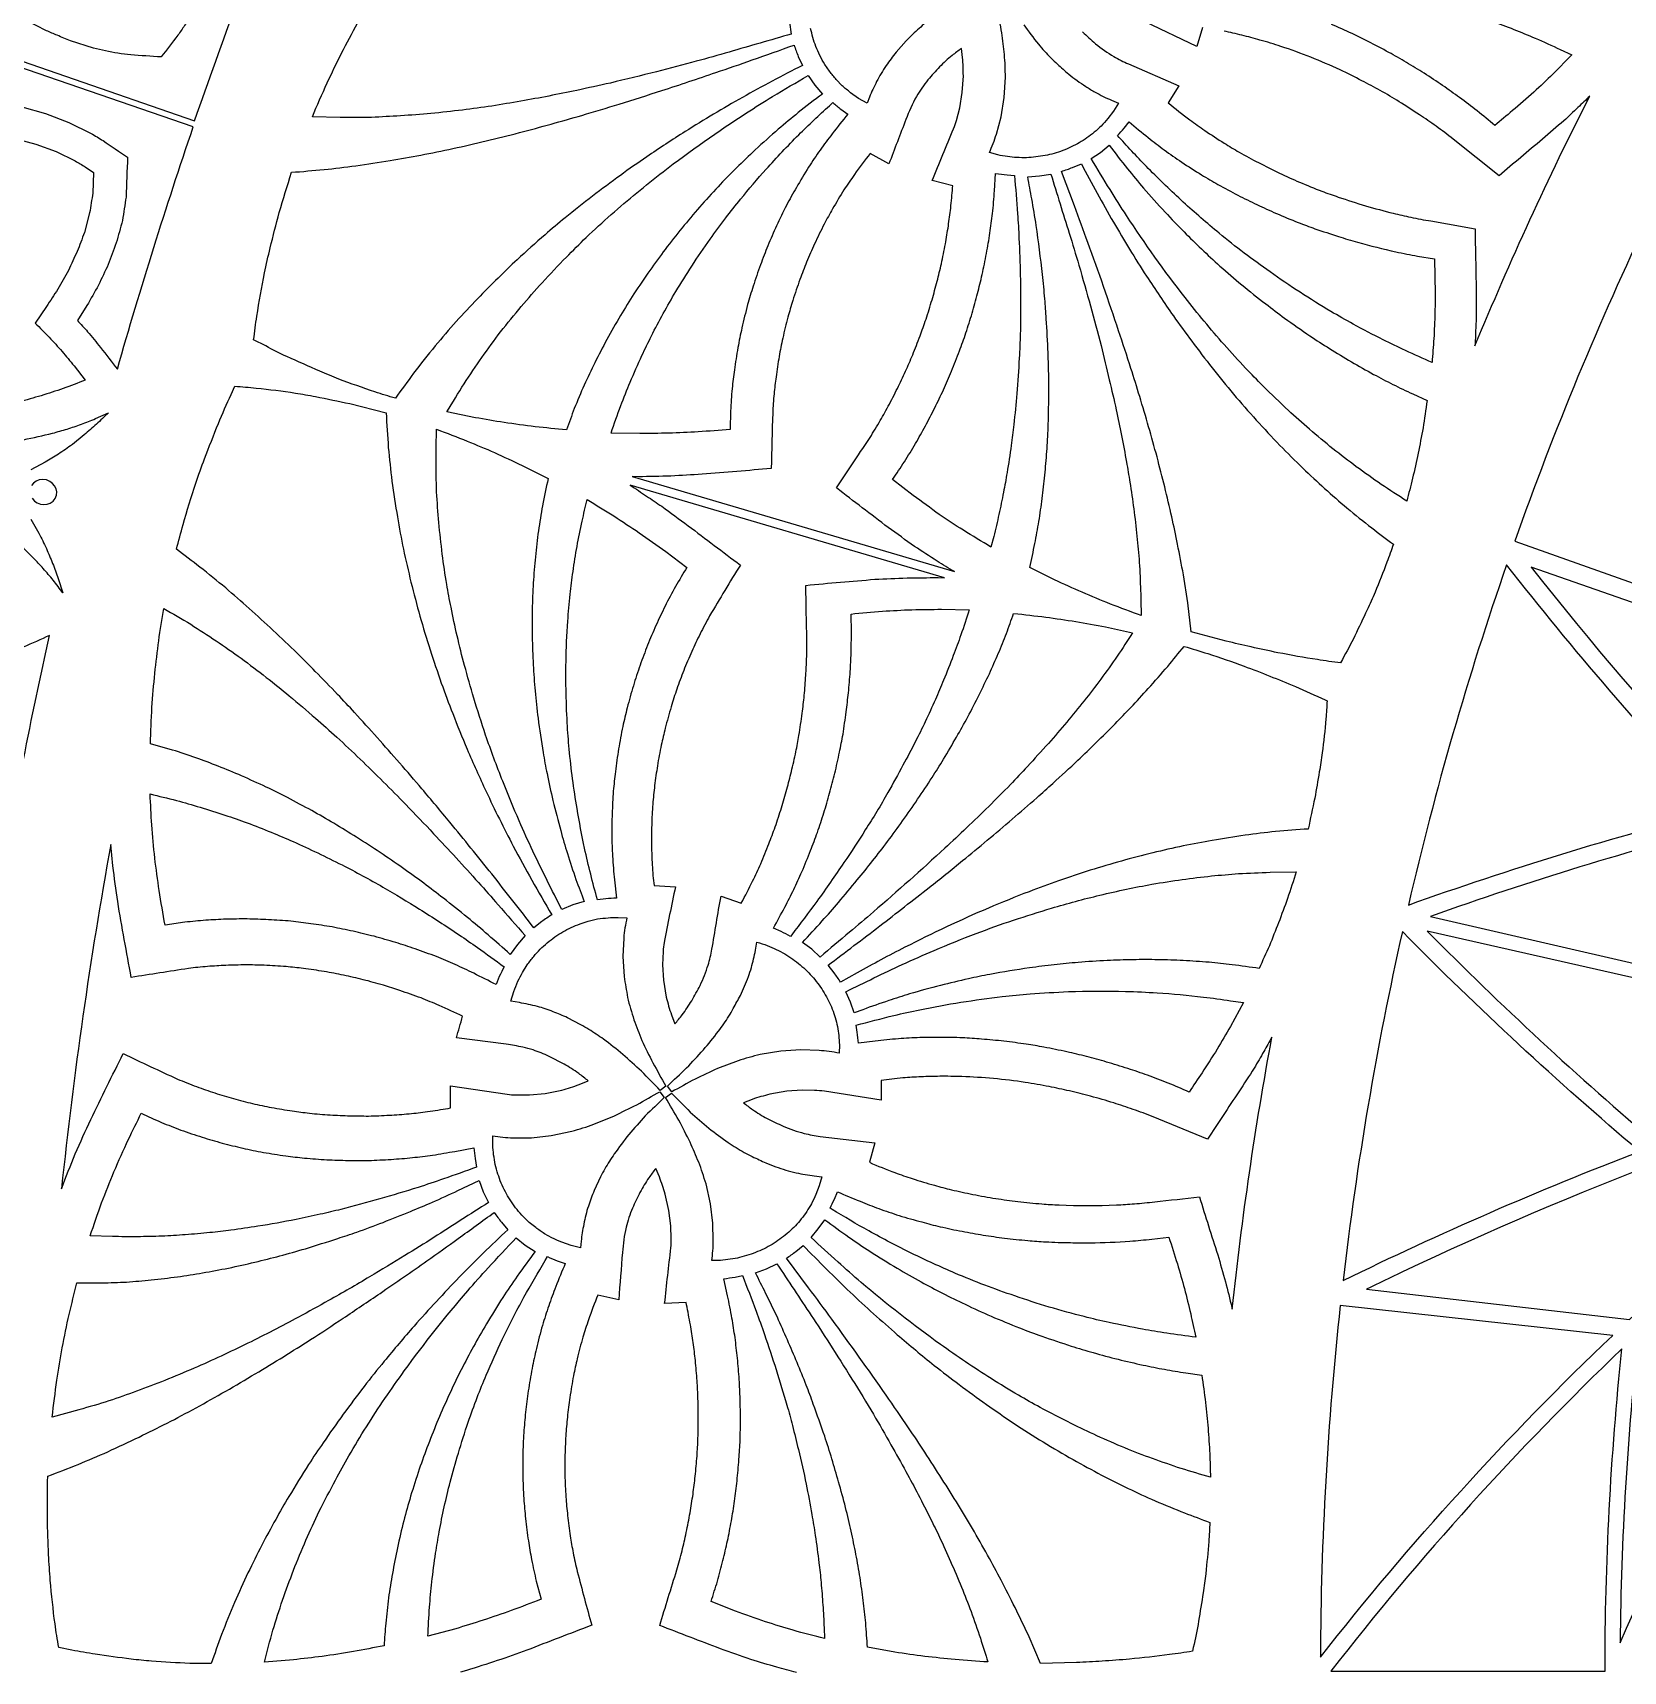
# Model space of a CAD drawing. Extents: x 10 to 990, y 10 to 990.
# Drawn here: x 104.6 to 239.3, y 500.1 to 638.8 of the extents above; entities that cross this region are included whole.
import ezdxf

# ---------------------------------------------------------------- set-up
doc = ezdxf.new("R2010")
doc.units = 0

msp = doc.modelspace()

# ---------------------------------------------------------------- linework, layer by layer
for points in [[(96.43, 638.86), (118.31, 631.3, -0.013282), (125.85, 651.39, -0.001905), (123.48, 650.77, -0.003677), (121.72, 650.41), (120.68, 650.23, -0.003745), (120.52, 648.59, 0.001114), (120.24, 646.76, 0.001349), (119.82, 644.88, -0.004855), (119.24, 643.01, 0.001333), (118.49, 641.23, -0.007078), (118, 640.26, -0.007069), (117.46, 639.37, -0.006348), (116.89, 638.54, 0.001644), (115.48, 636.71, -0.002175), (112.9, 636.88, -0.007314), (111.82, 637.02, -0.005317), (110.76, 637.21), (109.75, 637.45), (107.8, 638.08, -0.006968), (106.67, 638.54, -0.006765), (105.78, 638.93), (104.03, 639.83, -0.004349)], [(188.51, 639.43, 0.006778), (189.75, 637.79, 0.015564), (190.81, 636.62, 0.022764), (191.37, 636.1, 0.009602), (192.32, 635.25, 0.025025), (193.76, 634.21, 0.021214), (194.56, 633.73, 0.021886), (195.95, 633.04), (196.53, 632.8), (196.12, 632.12), (195.64, 631.49, -0.012983), (195.06, 630.86, -0.016563), (194.49, 630.33, -0.012436), (193.86, 629.86, -0.016938), (193.22, 629.44, -0.014496), (192.54, 629.09, -0.014488), (191.81, 628.78, -0.014986), (191.08, 628.54, -0.014973), (190.32, 628.36, -0.012659), (189.54, 628.24, -0.015178), (188.74, 628.18, -0.014557), (187.94, 628.19, -0.013279), (187.14, 628.27, -0.014329), (186.32, 628.42), (185.6, 628.61, 0.029241), (186.2, 630.18), (186.59, 631.63), (186.85, 633.26), (186.96, 634.99, 0.019633), (186.88, 636.91, -0.001355), (186.66, 638.74, -0.001608), (186.28, 640.78, -0.001705)], [(168.67, 639.65), (168.83, 638.64, 0.001608), (163.57, 637.12, -0.003988), (160.79, 636.34, -0.003954), (157.41, 635.46, -0.006998), (153.52, 634.5, -0.003845), (150.67, 633.88, -0.004721), (148.31, 633.4, -0.003852), (145.94, 632.96, -0.002457), (143.47, 632.55, -0.001429), (140.99, 632.21, -0.002872), (138.32, 631.92, -0.003184), (135.75, 631.72, -0.002728), (133.28, 631.59, -0.003427), (130.63, 631.58), (128.28, 631.64, -0.005532), (129.53, 634.51, -0.00429), (130.75, 637.03, -0.004533), (132.1, 639.57, -0.001896)], [(180.21, 639.6, 0.016133), (179.1, 638.61, 0.028005), (178.57, 638.06), (177.71, 637.11, 0.01668), (176.87, 635.97, 0.03597), (176.06, 634.62, 0.026215), (175.45, 633.29), (175.25, 632.79), (174.52, 633.2), (173.84, 633.68, -0.013576), (173.15, 634.27), (172.64, 634.79, -0.01292), (172.08, 635.49), (171.68, 636.06, -0.014506), (171.25, 636.84, -0.01563), (170.91, 637.59, -0.016312), (170.66, 638.35, -0.016234), (170.47, 639.12, -0.013517)], [(203.65, 639.21), (203.17, 637.59), (198.79, 639.68, 0.024354)], [(228.16, 639.73, -0.015872), (231.82, 638.29, -0.009918), (233.94, 637.34), (234.93, 636.88), (233.32, 635.25, -0.00131), (231.71, 633.73, -0.002936), (229.9, 632.16, 0.001879), (228.4, 630.91, 0.005505), (226.9, 632.14, 0.006907), (225.42, 633.26, 0.007093), (223.98, 634.29, 0.007707), (222.41, 635.32, 0.00891), (220.91, 636.25, 0.007868), (219.43, 637.09, 0.008076), (217.67, 638.02, 0.007483), (216.31, 638.69, 0.007023), (214.57, 639.46, 0.008211)], [(193.49, 638.83, 0.008476), (194.59, 637.83, 0.038392), (196.14, 636.74, 0.023625), (197.38, 636.11), (201.65, 634.27), (200.75, 632.83, 0.014788), (202.58, 631.38, 0.008323), (203.84, 630.48, 0.009127), (205.49, 629.41, 0.010631), (206.75, 628.65, 0.009551), (208.39, 627.76, 0.011364), (210.16, 626.88, 0.012589), (211.86, 626.11, 0.009536), (213.76, 625.34, 0.01029), (215.14, 624.85, 0.023463), (219.8, 623.48, 0.01293), (221.28, 623.14, 0.01144), (222.99, 622.82, -0.001444), (226.73, 622.15, 0.003056), (226.83, 617.01, -0.002954), (226.82, 614.64, -0.002964), (226.73, 612.39), (226.72, 612.25), (226.72, 612.25, -0.019669), (236.44, 633.4, -0.013584), (235.43, 632.43, -0.006137), (234.25, 631.31, -0.002967), (232.44, 629.75, 0.004415), (228.76, 626.64), (224.88, 629.76, 0.006959), (223.43, 630.84, 0.008511), (222.01, 631.82, 0.010188), (220.29, 632.92, 0.01204), (218.7, 633.86, 0.012009), (217.15, 634.69, 0.008927), (215.31, 635.61, 0.027621), (210.29, 637.6, 0.008774), (208.51, 638.14, 0.009702), (206.99, 638.54, 0.008285), (205.47, 638.89, 0.008728)], [(103.1, 629.81), (104.86, 629.33), (106.58, 628.7), (108.21, 627.9, -0.006589), (109.05, 627.4), (109.75, 626.92), (109.75, 626.92), (109.69, 625.19, 0.001121), (109.42, 623.5), (108.98, 621.84, 0.00111), (108.37, 620.23, 0.001086), (107.62, 618.64, -0.003263), (106.72, 617.05, -0.00206), (105.77, 615.57), (104.81, 614.18, -0.002396), (106, 612.98, -0.00332), (107.09, 611.78, -0.00246), (108.11, 610.56), (109.05, 609.35, -0.002996), (107.18, 608.63, -0.002436), (105.32, 608.03, -0.003213), (103.43, 607.5, -0.002916)], [(103.81, 604.3, 0.001768), (106.29, 604.86, 0.005025), (107.52, 605.21, 0.004159), (108.72, 605.61, 0.004907), (109.92, 606.09), (111.02, 606.59, -0.002751), (109.99, 605.61, -0.003329), (108.97, 604.71), (107.96, 603.9, -0.004722), (106.78, 603.09), (105.66, 602.4), (104.43, 601.76)], [(104.44, 597.59), (105.13, 596.39, -0.003807), (105.76, 595.1, -0.003811), (106.29, 593.84, -0.003587), (106.76, 592.56), (107.15, 591.34, 0.005106), (106.34, 592.42, 0.003181), (105.5, 593.4, 0.00532), (104.65, 594.32, 0.004415), (103.72, 595.21, -0.001308)], [(101.9, 566.68, -0.013282), (106.03, 587.74, -0.001905), (103.8, 586.74, -0.003677)], [(169.27, 499.96, -0.012311), (167.6, 500.41, -0.006417), (165.42, 501.06, -0.005765), (162.83, 501.97, -0.002683), (157.69, 503.94, -0.00163), (159.14, 508.64, 0.005786), (159.58, 510.25, 0.005803), (159.94, 511.81, 0.007084), (160.26, 513.48, 0.008271), (160.51, 515.06, 0.006576), (160.7, 516.57, 0.006365), (160.85, 518.28, 0.007496), (160.93, 519.79, 0.007155), (160.96, 521.5, 0.007189), (160.93, 523.13, 0.007472), (160.86, 524.65, 0.006956), (160.71, 526.36, 0.00669), (160.53, 527.88, 0.003965), (160.29, 529.39, 0.004459), (159.96, 531.08), (159.92, 531.27), (158.11, 531.19, -0.003391), (158.64, 535.91, 0.022335), (158.66, 536.66), (158.64, 537.76), (158.47, 539.06), (158.15, 540.45, 0.020945), (157.66, 541.9), (157.35, 542.62, 0.010231), (156.77, 541.83, 0.025551), (156.02, 540.6, 0.009265), (155.38, 539.26, 0.033955), (154.84, 537.64, 0.039862), (154.54, 535.52, 0.002897), (154.22, 531.51), (152.45, 531.91, 0.014724), (151.66, 529.81, 0.006253), (151.18, 528.33, 0.008427), (150.71, 526.52, 0.006312), (150.39, 525.08, 0.008789), (150.08, 523.24, 0.009532), (149.87, 521.57, 0.00836), (149.74, 520, 0.009867), (149.66, 518.13, 0.010027), (149.66, 516.66, 0.009631), (149.75, 514.81, 0.010572), (149.89, 513.25, 0.010202), (150.12, 511.52, 0.009592), (150.36, 510.09, 0.008567), (150.71, 508.51, 0.003535), (151.93, 503.95, 0.001576), (146.43, 501.84, -0.001485), (143.94, 500.96, -0.003421), (141.34, 500.13), (140.82, 499.98)]]:
    msp.add_lwpolyline(points, format="xyb")
for points in [[(111.77, 610.28, -0.013094), (118.2, 630.78), (96.27, 638.33, -0.000937), (97.13, 635.99, -0.002796), (97.66, 634.34), (97.97, 633.22, -0.004801), (99.7, 633.11), (101.65, 632.87), (103.69, 632.47), (105.69, 631.92), (107.67, 631.17), (109.55, 630.24, -0.005631), (110.56, 629.62, 0.000825), (112.63, 628.22, 0.002062), (112.51, 624.85, 0.001351), (112.2, 622.87, 0.001077), (111.68, 620.96, 0.001279), (111, 619.14, 0.001112), (110.17, 617.39, -0.002624), (109.19, 615.66), (108.38, 614.4, -0.004239), (109.25, 613.45, -0.002406), (110.34, 612.12, 0.00144), (111.77, 610.28)], [(169.07, 637.71, 0.012913), (169.42, 636.75), (169.77, 635.99, 0.010894), (164.69, 633.28, 0.010947), (159.85, 630.39, 0.008711), (156.59, 628.25, 0.009795), (154.36, 626.68, 0.014543), (149.69, 623.09, 0.01213), (147.98, 621.65, 0.009439), (145.62, 619.54, 0.011203), (144, 617.99, 0.007523), (142.26, 616.24, 0.005406), (140.47, 614.31, 0.004566), (138.67, 612.24, 0.005879), (136.85, 609.93, 0.001977), (135.31, 607.82, -0.00597), (133.58, 608.35, -0.008679), (130.52, 609.44, -0.008318), (128.92, 610.1, -0.002868), (126.13, 611.34, -0.008584), (124.33, 612.24), (123.31, 612.77, -0.006664), (123.58, 614.77, -0.010791), (124.23, 618.42, -0.009835), (124.71, 620.54, -0.004728), (125.47, 623.54, -0.002396), (126.51, 626.94, 0.001779), (129.27, 627.17, 0.001617), (131.96, 627.49, 0.00286), (134.86, 627.94, 0.00287), (137.46, 628.4, 0.002054), (140.18, 628.95, 0.002594), (142.99, 629.6, 0.002981), (145.81, 630.3, 0.002812), (148.51, 631.03, 0.002342), (151.11, 631.76, 0.002962), (154.26, 632.72, 0.00334), (157.86, 633.86, 0.004419), (162.45, 635.39, 0.004514), (165.53, 636.45, 0.000982), (169.07, 637.71)], [(155.37, 601.18), (182.66, 593.14, -0.012311), (181.18, 594.04, -0.006417), (179.27, 595.28, -0.005765), (177.04, 596.88, -0.002683), (172.66, 600.22, -0.00163), (175.39, 604.32, 0.005786), (176.26, 605.75, 0.005803), (177.04, 607.14, 0.007084), (177.82, 608.65, 0.008271), (178.51, 610.1, 0.006576), (179.11, 611.49, 0.006365), (179.73, 613.09, 0.007496), (180.24, 614.51, 0.007155), (180.75, 616.15, 0.007189), (181.18, 617.72, 0.007472), (181.54, 619.2, 0.006956), (181.88, 620.88, 0.00669), (182.13, 622.4, 0.003965), (182.33, 623.91, 0.004459), (182.49, 625.63), (182.5, 625.81), (180.75, 626.24, -0.003391), (182.58, 630.63, 0.022335), (182.82, 631.34), (183.11, 632.41), (183.31, 633.69), (183.4, 635.12, 0.020945), (183.33, 636.65), (183.24, 637.43, 0.010231), (182.45, 636.83, 0.025551), (181.39, 635.87, 0.009265), (180.4, 634.76, 0.033955), (179.43, 633.36, 0.039862), (178.54, 631.41, 0.002897), (177.1, 627.65), (175.52, 628.54, 0.014724), (174.17, 626.75, 0.006253), (173.29, 625.45, 0.008427), (172.33, 623.85, 0.006312), (171.62, 622.56, 0.008789), (170.8, 620.88, 0.009532), (170.13, 619.34, 0.00836), (169.56, 617.87, 0.009867), (168.96, 616.09, 0.010027), (168.55, 614.69, 0.009631), (168.11, 612.89, 0.010572), (167.8, 611.35, 0.010202), (167.54, 609.62, 0.009592), (167.37, 608.19, 0.008567), (167.26, 606.57, 0.003535), (167.14, 601.86, 0.001576), (161.28, 601.38, -0.001485), (158.64, 601.23, -0.003421), (155.9, 601.17), (155.37, 601.18)], [(170.25, 635.14), (170.82, 634.33), (171.47, 633.57, 0.006887), (169.42, 631.99, 0.00639), (167.73, 630.59, 0.007628), (165.78, 628.84, 0.008197), (164.19, 627.31, 0.008055), (162.63, 625.72, 0.007534), (161.07, 624, 0.006855), (159.58, 622.23, 0.006797), (158.16, 620.42, 0.006392), (156.85, 618.64, 0.006441), (155.51, 616.65, 0.006989), (154.37, 614.82, 0.007297), (153.21, 612.78, 0.007473), (152.19, 610.82, 0.007664), (151.29, 608.93, 0.007518), (150.46, 606.94, 0.001404), (149.79, 605.14, -0.002097), (147.15, 605.4, -0.004133), (144.51, 605.76, -0.002636), (142.08, 606.17), (139.68, 606.67, -0.004947), (141.13, 609.05, -0.004391), (142.63, 611.27, -0.004623), (144.22, 613.44, -0.006018), (145.97, 615.59, -0.006414), (147.73, 617.6, -0.00698), (149.79, 619.76, -0.006397), (151.46, 621.42, -0.007053), (153.58, 623.36, -0.007778), (155.76, 625.21, -0.008689), (157.98, 626.99, -0.02126), (165.05, 631.97, -0.010207), (167.25, 633.35, -0.002678), (170.25, 635.14)], [(172.35, 632.85, 0.013378), (173.04, 632.28), (173.62, 631.86, 0.007728), (172.3, 630.21, 0.008648), (171.27, 628.82, 0.005743), (170.3, 627.39, 0.008218), (169.26, 625.65, 0.008697), (168.42, 624.14, 0.008592), (167.58, 622.41, 0.009228), (166.85, 620.73, 0.007899), (166.22, 619.11, 0.008272), (165.6, 617.29, 0.00597), (165.13, 615.74, 0.007743), (164.65, 613.77, 0.008209), (164.31, 612.1, 0.008734), (164.01, 610.21, 0.006068), (163.82, 608.63, 0.008019), (163.69, 606.75), (163.65, 605.17, -0.002926), (160.96, 604.97, -0.003688), (158.45, 604.86, -0.002009), (156.02, 604.82), (153.57, 604.87, -0.007247), (154.39, 607.19, -0.007978), (155.19, 609.18, -0.008741), (156.19, 611.43, -0.00889), (156.99, 613.09, -0.007244), (157.99, 614.99, -0.007934), (159.06, 616.85, -0.009134), (160.41, 619.01, -0.010346), (161.96, 621.29, -0.010812), (163.28, 623.09, -0.011888), (164.54, 624.67, -0.0125), (166.7, 627.2, -0.011727), (169.46, 630.12, -0.008979), (172.06, 632.58), (172.35, 632.85)], [(196.46, 630.05, 0.012397), (197.02, 630.67), (197.44, 631.21, 0.006674), (199.05, 629.88, 0.007487), (200.41, 628.84, 0.007545), (201.89, 627.8, 0.007942), (203.57, 626.73, 0.00767), (204.96, 625.91, 0.006978), (206.64, 625.01, 0.007301), (208.26, 624.21, 0.00783), (209.91, 623.46, 0.008185), (211.75, 622.7, 0.007629), (213.17, 622.17, 0.00747), (215.16, 621.51, 0.009213), (216.78, 621.03, 0.013693), (220.03, 620.21, 0.007131), (221.85, 619.85), (223.29, 619.61, -0.002462), (223.34, 617.25, -0.003421), (223.33, 615.05, -0.004), (223.24, 612.86, 0.00149), (223.09, 610.84, -0.005849), (220.83, 611.86, -0.007119), (218.95, 612.76, -0.008052), (216.41, 614.1, -0.010726), (214.52, 615.17, -0.022211), (209.37, 618.51, -0.019739), (205.05, 621.79, -0.010891), (202.02, 624.42, -0.011413), (199.06, 627.27, -0.00806), (196.59, 629.9), (196.46, 630.05)], [(194.22, 628.11), (195.01, 628.63), (195.75, 629.23, 0.006487), (197.3, 627.24, 0.006033), (198.66, 625.6, 0.007926), (200.48, 623.57, 0.009944), (202.1, 621.89, 0.01011), (203.56, 620.46, 0.008723), (205.13, 619.01, 0.008714), (206.97, 617.43, 0.009651), (209, 615.81, 0.011811), (210.6, 614.6, 0.00961), (212.75, 613.1, 0.01243), (214.4, 612.03, 0.017012), (218.14, 609.84, 0.012575), (219.77, 608.99, 0.011773), (221.45, 608.18), (222.67, 607.62, -0.003069), (222.32, 605.3, -0.003162), (221.91, 603.16, -0.003684), (221.44, 601.04, 0.001912), (220.95, 599.11, -0.003751), (218.78, 600.52, -0.005156), (216.67, 602.02, -0.005656), (214.69, 603.54, -0.006355), (212.71, 605.19, -0.005556), (210.92, 606.79, -0.007159), (208.77, 608.86, -0.007503), (207.3, 610.37, -0.007235), (205.48, 612.36, -0.014763), (202.17, 616.35, -0.02071), (197.21, 623.29, -0.009163), (195.82, 625.48, -0.002264), (194.22, 628.11)], [(191.71, 627.02, 0.01132), (192.65, 627.35), (193.39, 627.67, 0.011081), (196.1, 622.73, 0.010933), (198.9, 618.16, 0.008787), (201.18, 614.79, 0.008188), (202.74, 612.64, 0.013135), (206.27, 608.17, 0.01632), (210.2, 603.83, 0.006818), (212.15, 601.9, 0.006322), (213.99, 600.18, 0.006093), (215.88, 598.53, 0.006314), (217.98, 596.84, 0.001173), (219.81, 595.46, -0.006954), (219.27, 593.94, -0.00787), (218.26, 591.39, -0.01056), (217.59, 589.9, -0.002567), (216.55, 587.71, -0.00922), (215.49, 585.7), (215.34, 585.41, -0.006797), (213.38, 585.69, -0.0092), (210.03, 586.28, -0.009245), (207.76, 586.77, -0.005319), (205.65, 587.26), (202.7, 588.04), (202.4, 590.49), (202.03, 592.88, 0.002069), (201.54, 595.46, 0.002167), (201.05, 597.78, 0.002526), (200.45, 600.31, 0.00297), (199.8, 602.85, 0.003298), (199.09, 605.4, 0.003607), (198.33, 607.96, 0.003765), (197.59, 610.34, 0.003417), (196.55, 613.52, 0.006671), (193.95, 620.99, 0.004045), (192.81, 624.09), (191.71, 627.02)], [(186.13, 626.85, 0.014748), (187.11, 626.72), (187.73, 626.67, -0.004333), (187.99, 623.44, -0.007985), (188.11, 621.35, -0.012709), (188.25, 615.09, -0.007178), (188.22, 613.29, -0.007046), (188.13, 611.21, -0.010368), (187.93, 608.21, -0.006735), (187.67, 605.59, -0.010462), (187.45, 603.82, -0.007798), (187.1, 601.52, -0.010404), (186.8, 599.86, -0.009466), (186.41, 597.99, -0.010764), (185.97, 596.12), (185.74, 595.22, -0.005448), (183.4, 596.64, -0.003996), (181.36, 597.99, -0.005754), (179.16, 599.59), (177.41, 600.94, 0.002948), (178.41, 602.44, 0.005403), (179.35, 603.98, 0.005343), (180.19, 605.47, 0.005072), (180.98, 607, 0.005705), (181.71, 608.53, 0.00541), (182.4, 610.12, 0.006033), (183.07, 611.82, 0.006774), (183.62, 613.35, 0.004867), (184.14, 615.01, 0.004865), (184.6, 616.69, 0.003307), (184.99, 618.28, 0.004458), (185.36, 620.08, 0.005738), (185.65, 621.8, 0.003298), (185.87, 623.45, 0.005696), (186.04, 625.38), (186.13, 626.85)], [(188.85, 626.56), (189.84, 626.63), (190.81, 626.79, 0.002063), (192.37, 621.78, -0.003999), (193.18, 619.08, -0.003468), (194.16, 615.63, -0.006448), (195.06, 612.28, -0.004057), (195.76, 609.37, -0.006238), (196.34, 606.84, -0.008244), (196.79, 604.67, -0.008315), (197.21, 602.42, -0.006451), (197.5, 600.71, -0.002806), (197.83, 598.46, -0.002493), (198.1, 596.14, -0.001875), (198.3, 593.92, -0.002331), (198.41, 591.54, 0.001854), (198.46, 589.42, -0.00395), (195.85, 590.4, -0.004753), (193.46, 591.39, -0.005059), (191.13, 592.44), (189.02, 593.49, 0.003893), (189.46, 595.51, 0.004908), (189.8, 597.39, 0.004539), (190.08, 599.33, 0.003597), (190.3, 601.3, 0.003512), (190.47, 603.3, 0.003568), (190.58, 605.36, 0.004298), (190.63, 607.61, 0.004828), (190.63, 609.63, 0.00349), (190.58, 611.66, 0.004494), (190.42, 614.54, 0.009873), (190.3, 616.23, 0.005287), (190.1, 618.29, 0.007992), (189.57, 622.44, 0.003407), (189.2, 624.69, -0.001533), (188.85, 626.56)], [(251.97, 587.96, -0.036375), (241.51, 623.27, 0.026016), (230.09, 595.72), (251.97, 587.96)], [(148.56, 564.09, 0.012729), (147.7, 563.52), (147.03, 563, 0.002439), (143.47, 567.55, 0.002903), (139.93, 571.92, 0.003222), (137.56, 574.75, 0.006232), (135.66, 576.95, 0.006828), (131.85, 581.21, 0.009543), (130.41, 582.75, 0.005116), (128.53, 584.69, 0.003247), (126.98, 586.25, 0.001977), (124.97, 588.17, 0.002516), (122.93, 590.03, 0.001814), (120.94, 591.76, 0.003), (118.76, 593.53, -0.001194), (116.78, 595.03, -0.007783), (117.33, 597.12, -0.010186), (118.41, 600.63, -0.010067), (119.15, 602.68, -0.005437), (120.32, 605.68, -0.009944), (121.41, 608.14), (121.72, 608.83, -0.006831), (123.53, 608.68, -0.011075), (126.84, 608.26, -0.0096), (128.55, 607.96, -0.003502), (131.45, 607.36), (134.53, 606.58, 0.004732), (134.71, 603.64, 0.004578), (135.02, 600.8, 0.006073), (135.48, 597.77, 0.006043), (135.99, 595.05, 0.005552), (136.63, 592.25, 0.006165), (137.39, 589.37, 0.006575), (138.25, 586.52, 0.006989), (139.2, 583.71, 0.00679), (140.16, 581.13, 0.007494), (141.39, 578.12, 0.008733), (142.99, 574.54, 0.011548), (145.29, 569.91, 0.009041), (146.86, 567.02, 0.00563), (148.56, 564.09)], [(151.29, 565.22), (150.33, 564.93), (149.4, 564.54, -0.006383), (146.95, 569.48, -0.007616), (145.79, 572.04, -0.008793), (144.4, 575.4, -0.012784), (142.95, 579.31, -0.008758), (141.95, 582.44, -0.01022), (141.17, 585.2, -0.011465), (140.54, 587.7, -0.011265), (140.02, 590.13, -0.008553), (139.66, 592.06, -0.005903), (139.28, 594.62, -0.005714), (138.99, 597.3, -0.00499), (138.8, 599.89, -0.005778), (138.75, 602.69, -0.00183), (138.79, 605.19, -0.003888), (141.39, 604.19, -0.002586), (143.7, 603.22, -0.002473), (146.04, 602.13), (148.24, 601.01, 0.006451), (147.77, 598.72, 0.007121), (147.42, 596.59, 0.006916), (147.16, 594.4, 0.006573), (146.98, 592.18, 0.006394), (146.89, 589.94, 0.006448), (146.89, 587.65, 0.00672), (146.98, 585.26, 0.006174), (147.14, 583.04, 0.006119), (147.39, 580.74, 0.00804), (147.82, 577.84, 0.009371), (148.15, 576.04, 0.007075), (148.65, 573.76, 0.008307), (149.31, 571.22, 0.008512), (149.87, 569.28, 0.007205), (150.6, 567.09, 0.001455), (151.29, 565.22)], [(154.03, 565.51, 0.010688), (153.13, 565.45), (152.42, 565.36, -0.013669), (151.33, 569.72, -0.009082), (150.69, 573.09, -0.01806), (150.03, 578.11, -0.007865), (149.86, 580.34, -0.009347), (149.76, 583.22, -0.012086), (149.76, 585.51, -0.014767), (149.91, 588.94, -0.008546), (150.11, 591.22, -0.008385), (150.35, 593.14, -0.00696), (150.69, 595.28, -0.007679), (151.12, 597.42, -0.001427), (151.54, 599.24, -0.00188), (153.82, 597.85, -0.002088), (155.96, 596.43, -0.00349), (158.2, 594.84), (159.99, 593.49, 0.005659), (159.03, 591.88, 0.007605), (158.14, 590.21, 0.007902), (157.37, 588.58, 0.007255), (156.66, 586.91, 0.007923), (156.03, 585.22, 0.007769), (155.46, 583.48, 0.007983), (154.94, 581.62, 0.00599), (154.56, 580.03, 0.006984), (154.21, 578.13, 0.008563), (153.94, 576.21, 0.005847), (153.76, 574.57, 0.006695), (153.66, 572.64, 0.008206), (153.63, 570.8, 0.005708), (153.69, 569.06, 0.008185), (153.86, 567.04), (154.03, 565.51)], [(158.97, 554.85, 0.009254), (159.6, 555.63, 0.023689), (160.4, 556.82, 0.007317), (161.11, 558.11, 0.03906), (161.79, 559.84, 0.024226), (162.11, 561.17, -0.0034), (162.88, 565.66), (164.6, 565.08, 0.009813), (165.56, 566.95, 0.003804), (166.24, 568.42, 0.005909), (166.93, 570.1, 0.007353), (167.47, 571.53, 0.006837), (168, 573.16, 0.007508), (168.46, 574.73, 0.006454), (168.84, 576.21, 0.006508), (169.22, 577.89, 0.004709), (169.48, 579.28, 0.006933), (169.75, 581.15, 0.00849), (169.93, 582.66, 0.008178), (170.06, 584.36, 0.008034), (170.13, 585.77, 0.006278), (170.15, 587.35, -0.003516), (170.07, 591.98, -0.00419), (175.91, 592.49, -0.005629), (178.63, 592.61, -0.005368), (181.26, 592.63), (181.79, 592.61), (155.19, 600.45, -0.008968), (156.58, 599.53, -0.007036), (157.86, 598.67, -0.003449), (160.1, 597.03, 0.002665), (164.52, 593.7, 0.005626), (161.92, 589.4, 0.008121), (161.11, 587.87, 0.007943), (160.41, 586.38, 0.009382), (159.72, 584.76, 0.010236), (159.14, 583.2, 0.008606), (158.66, 581.71, 0.009666), (158.16, 579.89, 0.009738), (157.82, 578.46, 0.009397), (157.5, 576.71, 0.009423), (157.26, 575.03, 0.009505), (157.1, 573.46, 0.009298), (157.01, 571.69, 0.008749), (156.99, 570.11, 0.00622), (157.04, 568.54, 0.006975), (157.18, 566.76), (157.21, 566.57), (159.02, 566.46, 0.003495), (158.06, 561.75, 0.023156), (157.98, 560.99), (157.92, 559.87), (158.01, 558.55), (158.25, 557.12, 0.022773), (158.68, 555.63), (158.97, 554.85)], [(247.27, 572.95, -0.022561), (229.39, 593.71, 0.02616), (221.08, 564.92, -0.022572), (247.27, 572.95)], [(267.08, 555.63, -0.036304), (252.67, 586.13), (231.49, 593.51, 0.041132), (264.74, 557.74, 0.002706), (267.08, 555.63)], [(146.31, 562.33), (145.64, 561.57), (145.04, 560.74, 0.002304), (143.17, 562.39, 0.003428), (141.41, 563.87, 0.004353), (139.37, 565.49, 0.004721), (137.71, 566.77, 0.003596), (135.92, 568.06, 0.003441), (134.03, 569.36, 0.004352), (132.03, 570.65, 0.004436), (130.1, 571.84, 0.004644), (128.23, 572.91, 0.004639), (126.17, 574.01, 0.00308), (124.37, 574.91, 0.004276), (122.29, 575.85, 0.004682), (120.31, 576.67, 0.003651), (118.42, 577.39, 0.003692), (116.44, 578.04), (114.57, 578.56, -0.005953), (114.7, 581.65, -0.005921), (114.94, 584.53, -0.004299), (115.27, 587.29, -0.001872), (115.7, 590.03, -0.002568), (117.98, 588.68, -0.001993), (120.13, 587.29, -0.001893), (122.25, 585.81, -0.003056), (124.38, 584.19, -0.001519), (126.33, 582.63, -0.002941), (128.54, 580.73, -0.003489), (130.35, 579.13, -0.002763), (132.33, 577.27, -0.003137), (134.28, 575.36, -0.003759), (136.19, 573.43, -0.004156), (138.55, 570.96, -0.006291), (142.34, 566.83, -0.006343), (144, 564.95, 0.002354), (146.31, 562.33)], [(168.76, 562.26, 0.012138), (167.97, 562.68), (167.32, 562.97, 0.005001), (168.29, 564.75, 0.006212), (169.04, 566.24, 0.003557), (169.73, 567.74, 0.005543), (170.46, 569.53, 0.006624), (171.04, 571.07, 0.004788), (171.59, 572.72, 0.004878), (172.08, 574.39, 0.005705), (172.52, 576.07, 0.006078), (172.91, 577.85, 0.003916), (173.21, 579.37, 0.005686), (173.48, 581.27, 0.006082), (173.67, 582.89, 0.006358), (173.82, 584.7, 0.003909), (173.9, 586.22, 0.005476), (173.92, 588.03), (173.89, 589.55, -0.005367), (176.55, 589.79, -0.005693), (179.05, 589.92, -0.005725), (181.56, 589.95), (183.9, 589.9, -0.004277), (183.19, 587.78, -0.004129), (182.55, 586.03, -0.004992), (181.72, 583.95, -0.006475), (181.03, 582.32, -0.00563), (180.17, 580.44, -0.005587), (179.34, 578.75, -0.005989), (178.29, 576.76, -0.007015), (177.01, 574.44, -0.014148), (175.1, 571.28, -0.007347), (173.29, 568.51, -0.006808), (171, 565.23, -0.003685), (168.87, 562.41), (168.76, 562.26)], [(171.29, 560.52), (170.56, 561.17), (169.77, 561.75, 0.002963), (171.45, 563.57, 0.003454), (172.83, 565.14, 0.003922), (174.42, 567.04, 0.00529), (175.72, 568.66, 0.004786), (176.99, 570.3, 0.004159), (178.26, 572.04, 0.004761), (179.53, 573.87, 0.005523), (180.75, 575.71, 0.004314), (181.72, 577.26, 0.003994), (182.82, 579.14, 0.004657), (183.78, 580.84, 0.00479), (184.74, 582.72, 0.005365), (185.6, 584.5, 0.005062), (186.36, 586.21, 0.002571), (187.05, 587.91, -0.001503), (187.66, 589.6, -0.004824), (190.38, 589.29, -0.00473), (192.92, 588.92, -0.004779), (195.43, 588.46), (197.73, 587.97, -0.001428), (196.43, 585.98, -0.002861), (195.04, 584.04, -0.003199), (193.63, 582.19, -0.002504), (192.15, 580.39, -0.003041), (190.61, 578.6, -0.003314), (188.82, 576.65, -0.003368), (187.38, 575.11, -0.002937), (185.55, 573.27, -0.003785), (183.67, 571.45, -0.004723), (181.83, 569.73, -0.008505), (175.79, 564.34, -0.006168), (173.77, 562.62, 0.002583), (171.29, 560.52)], [(173.01, 558.38, 0.011282), (172.45, 559.19), (171.94, 559.82, 0.002159), (176.33, 563.15, 0.002435), (180.51, 566.41, 0.002808), (183.34, 568.68, 0.005629), (185.42, 570.4, 0.005938), (189.62, 574, 0.008952), (190.97, 575.22, 0.005255), (193.1, 577.18, 0.009192), (194.65, 578.68, 0.008002), (196.25, 580.27, 0.006034), (197.58, 581.65, 0.001701), (199.06, 583.24, 0.002201), (200.7, 585.12, -0.002076), (202.09, 586.81, -0.007814), (204.1, 586.2, -0.008831), (207.17, 585.14, -0.009578), (209.34, 584.3, -0.004757), (211.51, 583.42, -0.007387), (214.03, 582.29), (214.2, 582.21, -0.005364), (214.1, 580.68, -0.009296), (213.79, 577.8, -0.010958), (213.54, 576.18, -0.002149), (213.16, 573.97, 0.002167), (212.6, 571.35, 0.005695), (209.84, 571.14, 0.005692), (207.25, 570.83, 0.006184), (204.48, 570.39, 0.006552), (202.01, 569.92, 0.006037), (199.44, 569.34, 0.006558), (196.79, 568.64, 0.007012), (194.15, 567.86, 0.007782), (191.45, 566.96, 0.008348), (188.96, 566.05, 0.008915), (185.53, 564.66, 0.018085), (178.45, 561.34, 0.011726), (174.42, 559.18), (173.01, 558.38)], [(144.52, 559.69, 0.013576), (144.11, 558.87), (143.83, 558.19, 0.005551), (141.94, 559.14, 0.006908), (140.37, 559.88, 0.004239), (138.78, 560.55, 0.005033), (136.98, 561.21, 0.004428), (135.34, 561.75, 0.005616), (133.5, 562.27, 0.006197), (131.73, 562.7, 0.006927), (129.95, 563.06, 0.00592), (128.16, 563.34, 0.005209), (126.47, 563.55, 0.005753), (124.57, 563.68, 0.007337), (122.77, 563.74, 0.006676), (120.96, 563.72, 0.00561), (119.26, 563.63, 0.005107), (117.49, 563.46), (115.81, 563.21, -0.005934), (115.31, 566.14, -0.006201), (114.94, 568.9, -0.006157), (114.68, 571.7, -0.001433), (114.54, 574.32, -0.004673), (116.77, 573.77, -0.005235), (118.78, 573.2, -0.00511), (120.88, 572.53, -0.005448), (122.75, 571.88, -0.005464), (124.8, 571.08, -0.004852), (126.66, 570.29, -0.00541), (128.73, 569.33, -0.006478), (130.79, 568.31, -0.012795), (134.26, 566.44, -0.00468), (137.35, 564.58, -0.008037), (140.7, 562.4, -0.007944), (142.26, 561.32, -0.003604), (144.52, 559.69)], [(267.18, 553.75, -0.022391), (248.4, 571.76, 0.021975), (222.96, 563.96), (267.18, 553.75)], [(111.21, 570.04, 0.018607), (107.04, 540.9, -0.005996), (108.21, 543.87, -0.005207), (109.51, 546.76, -0.004237), (112.27, 552.34, 0.004014), (116.86, 550.19, 0.007907), (118.47, 549.55, 0.007826), (120.02, 549.01, 0.007214), (121.61, 548.53, 0.007873), (123.21, 548.12, 0.007936), (124.83, 547.78, 0.008056), (126.58, 547.49, 0.005574), (128.03, 547.3, 0.006549), (129.79, 547.15, 0.00639), (131.47, 547.08, 0.004993), (133.04, 547.06, 0.005914), (134.8, 547.13, 0.007217), (136.47, 547.25, 0.004612), (138.03, 547.43, 0.005145), (139.78, 547.71), (139.97, 547.74, -0.00148), (139.97, 549.62), (144.77, 548.9, 0.022814), (145.53, 548.85), (146.66, 548.84), (147.98, 548.98), (149.41, 549.26, 0.02108), (150.88, 549.73), (151.64, 550.03, 0.008883), (150.83, 550.66, 0.023664), (149.59, 551.46), (148.34, 552.11, 0.026481), (146.97, 552.65, 0.025679), (146.1, 552.88, 0.028972), (144.7, 553.13), (140.48, 553.68, -0.001432), (141, 555.5, 0.010632), (139.02, 556.42, 0.004481), (137.48, 557.05, 0.007066), (135.7, 557.68, 0.005186), (134.29, 558.14, 0.006127), (132.58, 558.6, 0.006706), (130.93, 558.98, 0.007507), (129.28, 559.29, 0.008042), (127.52, 559.55, 0.005953), (126.06, 559.71, 0.007783), (124.2, 559.82, 0.008158), (122.63, 559.85, 0.006967), (120.96, 559.81, 0.005783), (119.4, 559.72, 0.005342), (117.78, 559.55, 0.001827), (112.95, 558.79, -0.005649), (111.8, 565.21, -0.006061), (111.39, 568.23), (111.21, 570.04)], [(174.16, 555.8), (173.85, 556.7), (173.45, 557.58, -0.006041), (178.22, 559.88, -0.008441), (180.93, 561.08, -0.00876), (184.49, 562.51, -0.010642), (187.66, 563.64, -0.00879), (190.87, 564.65, -0.014688), (194.95, 565.75, -0.008007), (197.2, 566.26, -0.005841), (199.37, 566.68, -0.00645), (201.94, 567.08, -0.006426), (204.41, 567.38, -0.004407), (206.7, 567.58, -0.005873), (209.38, 567.69), (211.59, 567.72, -0.00293), (210.85, 565.48, -0.004064), (210.09, 563.42, -0.002072), (209.31, 561.47, 0.001561), (208.45, 559.55, 0.005908), (206.15, 559.86, 0.005651), (204.21, 560.07, 0.006664), (202.02, 560.22, 0.006383), (199.89, 560.29, 0.006466), (197.76, 560.29, 0.00655), (195.58, 560.22, 0.007633), (193.11, 560.06, 0.007994), (191.1, 559.87, 0.007016), (189, 559.6, 0.008257), (185.65, 559.05, 0.012847), (183.83, 558.67, 0.010771), (181.47, 558.11, 0.009043), (178.84, 557.39, 0.01048), (177.08, 556.83, 0.010733), (174.89, 556.06), (174.16, 555.8)], [(157.72, 549.23, -0.001625), (156.14, 550.85, -0.001479), (154.57, 552.28, 0.004329), (152.94, 553.56, 0.014144), (151.69, 554.39, 0.027527), (151.02, 554.77), (149.88, 555.38, 0.015143), (148.66, 555.89, 0.030674), (147.33, 556.33, 0.019293), (145.81, 556.66), (145.09, 556.77), (145.34, 557.59, -0.014059), (145.69, 558.47, -0.015058), (146.08, 559.22), (146.47, 559.85, -0.012089), (147.02, 560.57, -0.016387), (147.57, 561.17, -0.014856), (148.16, 561.72, -0.015861), (148.82, 562.22, -0.015452), (149.48, 562.65, -0.015854), (150.2, 563.02, -0.014018), (150.95, 563.33), (151.63, 563.56), (152.43, 563.74, -0.013395), (153.32, 563.84, -0.015353), (154.16, 563.87), (154.91, 563.84, 0.030731), (154.64, 562.12), (154.56, 560.56), (154.67, 558.86, 0.00145), (154.97, 557.1, 0.022213), (155.51, 555.21, 0.001577), (156.18, 553.46, 0.001614), (157.1, 551.56, 0.001806), (158.22, 549.6), (157.72, 549.23)], [(158.34, 549.59, -0.001798), (159.97, 551.13, -0.001618), (161.39, 552.65, 0.00395), (162.66, 554.23, 0.013962), (163.55, 555.51, 0.022357), (163.92, 556.17, 0.008395), (164.52, 557.26, 0.024908), (165.2, 558.86, 0.018664), (165.45, 559.63, 0.018338), (165.8, 561.09), (165.91, 561.78, -0.013227), (166.8, 561.49, -0.014171), (167.56, 561.16, -0.013457), (168.28, 560.78, -0.015303), (168.95, 560.35, -0.012509), (169.59, 559.85, -0.016089), (170.17, 559.32, -0.014355), (170.7, 558.76, -0.014405), (171.19, 558.13, -0.015174), (171.62, 557.49, -0.015506), (171.98, 556.82, -0.01308), (172.3, 556.11, -0.015858), (172.55, 555.39, -0.01581), (172.74, 554.63, -0.013455), (172.85, 553.87, -0.015389), (172.9, 553.08), (172.89, 552.38, 0.028166), (171.18, 552.61), (169.63, 552.67), (167.94, 552.55), (166.2, 552.26, 0.02144), (164.32, 551.73), (162.58, 551.08, 0.001492), (160.68, 550.19, 0.001633), (158.71, 549.1), (158.34, 549.59)], [(240.67, 544.06, -0.022583), (220.57, 562.67, 0.02619), (215.55, 533.13, -0.022577), (240.67, 544.06)], [(266.94, 552.7), (222.68, 562.71, 0.021984), (242.21, 544.64, -0.022402), (266.94, 552.7)], [(174.52, 553.22, 0.015588), (174.42, 554.15), (174.32, 554.74, -0.00836), (177.52, 555.57, -0.009996), (179.72, 556.05, -0.022126), (186.69, 557.17, -0.008248), (189.05, 557.39, -0.008205), (192.29, 557.59, -0.016094), (197.14, 557.61, -0.00843), (199.81, 557.49, -0.015872), (203.72, 557.13, -0.009918), (206.03, 556.82), (207.11, 556.66), (206.02, 554.64, -0.00131), (204.9, 552.73, -0.002936), (203.61, 550.72, 0.001879), (202.52, 549.09, 0.005505), (200.74, 549.85, 0.006907), (199, 550.51, 0.007093), (197.33, 551.08, 0.007707), (195.53, 551.63, 0.00891), (193.83, 552.1, 0.007868), (192.17, 552.49, 0.008076), (190.22, 552.89, 0.007483), (188.73, 553.14, 0.007023), (186.84, 553.39, 0.008211), (184.94, 553.57, 0.007595), (183.33, 553.68, 0.007236), (181.43, 553.72, 0.007051), (179.72, 553.7, 0.00748), (177.91, 553.6, 0.008486), (175.93, 553.4), (174.52, 553.22)], [(206.17, 530.71, -0.019669), (209.53, 553.74, -0.013584), (208.84, 552.52, -0.006137), (208.02, 551.12, -0.002967), (206.73, 549.11, 0.004415), (204.07, 545.09), (199.46, 547, 0.006959), (197.77, 547.62, 0.008511), (196.13, 548.17, 0.010188), (194.17, 548.73, 0.01204), (192.38, 549.18, 0.012009), (190.66, 549.55, 0.008927), (188.64, 549.91, 0.027621), (183.26, 550.4, 0.008774), (181.4, 550.42, 0.009702), (179.83, 550.38, 0.008285), (178.27, 550.28, 0.008728), (176.43, 550.08), (176.43, 548.39), (171.64, 549.16, 0.024354), (170.79, 549.23), (169.75, 549.26), (168.44, 549.15), (167.01, 548.9, 0.022061), (165.53, 548.47), (164.78, 548.18, 0.010404), (165.56, 547.6, 0.024277), (166.79, 546.85, 0.008476), (168.13, 546.2, 0.038392), (169.93, 545.59, 0.023625), (171.29, 545.34), (175.91, 544.78), (175.45, 543.14, 0.014788), (177.61, 542.27, 0.008323), (179.08, 541.76, 0.009127), (180.96, 541.2, 0.010631), (182.39, 540.82, 0.009551), (184.21, 540.43, 0.011364), (186.15, 540.08, 0.012589), (188.01, 539.83, 0.009536), (190.05, 539.62, 0.01029), (191.5, 539.54, 0.023463), (196.36, 539.54, 0.01293), (197.88, 539.63, 0.01144), (199.6, 539.8, -0.001444), (203.39, 540.21, 0.003056), (204.94, 535.31, -0.002954), (205.59, 533.03, -0.002964), (206.14, 530.85), (206.17, 530.71)], [(266.04, 551.05, 0.041135), (220.58, 533.86, 0.002717), (217.53, 532.4), (239.81, 529.84, -0.036292), (266.04, 551.05)], [(266.71, 549.92, 0.036326), (240.58, 528.69, 0.025177), (239.01, 502.48, -0.045743), (259.89, 540.4, -0.012924), (266.71, 549.92)], [(158.08, 548.63, 0.001692), (156.47, 547.07, 0.001578), (155.07, 545.5, 0.00721), (153.84, 543.85, 0.016133), (153.04, 542.59, 0.028005), (152.69, 541.91), (152.14, 540.76, 0.01668), (151.65, 539.43, 0.03597), (151.26, 537.9, 0.026215), (151.04, 536.46), (150.99, 535.91), (150.18, 536.11), (149.39, 536.38, -0.013576), (148.56, 536.75), (147.93, 537.1, -0.01292), (147.19, 537.62), (146.64, 538.05, -0.014506), (146.01, 538.68, -0.01563), (145.48, 539.3, -0.016312), (145.02, 539.96, -0.016234), (144.62, 540.65, -0.013517), (144.27, 541.39, -0.017024), (143.99, 542.15, -0.015247), (143.77, 542.95, -0.014156), (143.63, 543.77, -0.01582), (143.56, 544.62), (143.55, 545.38, 0.030241), (145.27, 545.21), (146.83, 545.21), (148.51, 545.4), (150.25, 545.77, 0.019773), (152.12, 546.37), (153.85, 547.08, -0.001346), (155.75, 548.01, -0.001536), (157.71, 549.12), (158.08, 548.63)], [(158.68, 549, 0.001539), (160.27, 547.4, 0.001346), (161.85, 546.02, 0.006778), (163.5, 544.81, 0.015564), (164.84, 543.98, 0.022764), (165.53, 543.63, 0.009602), (166.68, 543.09, 0.025025), (168.36, 542.49, 0.021214), (169.25, 542.26, 0.021886), (170.78, 541.99), (171.41, 541.92), (171.2, 541.16), (170.92, 540.42, -0.012983), (170.54, 539.64, -0.016563), (170.14, 538.98, -0.012436), (169.68, 538.35, -0.016938), (169.18, 537.77, -0.014496), (168.63, 537.24, -0.014488), (168.01, 536.74, -0.014986), (167.38, 536.3, -0.014973), (166.7, 535.91, -0.012659), (165.98, 535.58, -0.015178), (165.24, 535.3, -0.014557), (164.46, 535.08, -0.013279), (163.67, 534.93, -0.014329), (162.84, 534.84), (162.1, 534.82, 0.029241), (162.23, 536.49), (162.2, 538), (161.99, 539.64), (161.61, 541.32, 0.019633), (160.99, 543.15, -0.001355), (160.27, 544.84, -0.001608), (159.32, 546.7, -0.001705), (158.19, 548.63), (158.68, 549)], [(141.94, 544.38, 0.010097), (142.06, 543.46), (142.19, 542.74, -0.004617), (139.39, 541.74, -0.008856), (137.23, 541.02, -0.015247), (130.7, 539.16, -0.009138), (128.95, 538.74, -0.009201), (126.9, 538.31, -0.011271), (123.67, 537.73, -0.00678), (121.39, 537.4, -0.007377), (119.61, 537.19, -0.005415), (117.52, 537.01, -0.005542), (115.54, 536.89, -0.004706), (113.46, 536.84, -0.005268), (111.35, 536.86), (109.47, 536.93, -0.004465), (110.44, 539.72, -0.004641), (111.48, 542.34, -0.00635), (112.71, 545.09, -0.001846), (113.79, 547.29, 0.005409), (115.5, 546.52, 0.004903), (117.15, 545.87, 0.007337), (118.94, 545.27, 0.006988), (120.65, 544.77, 0.007464), (122.38, 544.34, 0.007357), (124.14, 543.98, 0.007559), (126.02, 543.69, 0.005081), (127.61, 543.5, 0.006042), (129.51, 543.36, 0.005907), (131.32, 543.3, 0.004508), (133.04, 543.3, 0.005419), (134.94, 543.39, 0.00663), (136.75, 543.54, 0.004092), (138.46, 543.75, 0.004762), (140.35, 544.07), (141.94, 544.38)], [(142.4, 541.6), (142.75, 540.64), (143.19, 539.73, 0.001608), (138.57, 536.78, -0.003988), (136.12, 535.25, -0.003954), (133.13, 533.45, -0.006998), (129.66, 531.44, -0.003845), (127.1, 530.04, -0.004721), (124.97, 528.91, -0.003852), (122.82, 527.82, -0.002457), (120.56, 526.74, -0.001429), (118.28, 525.71, -0.002872), (115.8, 524.68, -0.003184), (113.39, 523.76, -0.002728), (111.06, 522.94, -0.003427), (108.52, 522.19), (106.25, 521.58, -0.005532), (106.65, 524.69, -0.00429), (107.1, 527.45, -0.004533), (107.68, 530.26, -0.001896), (108.35, 532.93, 0.00321), (110.48, 532.93, 0.003535), (112.54, 533.01, 0.003076), (114.64, 533.18, 0.004701), (116.86, 533.45, 0.004657), (118.99, 533.78, 0.004468), (121.17, 534.19, 0.004461), (123.42, 534.69, 0.004203), (125.52, 535.22, 0.003865), (127.69, 535.83, 0.00486), (130.43, 536.7, 0.005987), (132.04, 537.23, 0.004128), (134.28, 538.06, 0.004616), (136.59, 538.99, 0.004162), (138.44, 539.76, 0.003945), (140.61, 540.75), (142.4, 541.6)], [(172.11, 539.26, 0.012397), (172.48, 540.02), (172.73, 540.65, 0.006674), (174.65, 539.84, 0.007487), (176.24, 539.22, 0.007545), (177.96, 538.64, 0.007942), (179.88, 538.09, 0.00767), (181.44, 537.69, 0.006978), (183.3, 537.3, 0.007301), (185.09, 536.98, 0.00783), (186.88, 536.73, 0.008185), (188.86, 536.52, 0.007629), (190.37, 536.41, 0.00747), (192.47, 536.34, 0.009213), (194.15, 536.33, 0.013693), (197.51, 536.47, 0.007131), (199.35, 536.64), (200.8, 536.81, -0.002462), (201.52, 534.56, -0.003421), (202.12, 532.45, -0.004), (202.65, 530.32, 0.00149), (203.08, 528.34, -0.005849), (200.62, 528.68, -0.007119), (198.57, 529.02, -0.008052), (195.75, 529.58, -0.010726), (193.63, 530.08, -0.022211), (187.76, 531.83, -0.019739), (182.69, 533.76, -0.010891), (179.04, 535.43, -0.011413), (175.39, 537.33, -0.00806), (172.28, 539.16), (172.11, 539.26)], [(143.68, 538.9, 0.012913), (144.29, 538.07), (144.83, 537.44, 0.010894), (140.72, 533.41, 0.010947), (136.89, 529.28, 0.008711), (134.37, 526.3, 0.009795), (132.67, 524.17, 0.014543), (129.2, 519.41, 0.01213), (127.96, 517.55, 0.009439), (126.3, 514.86, 0.011203), (125.18, 512.91, 0.007523), (124, 510.74, 0.005406), (122.83, 508.38, 0.004566), (121.69, 505.89, 0.005879), (120.59, 503.17, 0.001977), (119.71, 500.71, -0.00597), (117.9, 500.73, -0.008679), (114.66, 500.92, -0.008318), (112.93, 501.09, -0.002868), (109.9, 501.5, -0.008584), (107.92, 501.85), (106.8, 502.08, -0.006664), (106.49, 504.07, -0.010791), (106.09, 507.76, -0.009835), (105.95, 509.92, -0.004728), (105.84, 513.02, -0.002396), (105.87, 516.57, 0.001779), (108.46, 517.57, 0.001617), (110.95, 518.64, 0.00286), (113.61, 519.89, 0.00287), (115.98, 521.06, 0.002054), (118.43, 522.36, 0.002594), (120.94, 523.77, 0.002981), (123.45, 525.24, 0.002812), (125.84, 526.69, 0.002342), (128.12, 528.13, 0.002962), (130.88, 529.94, 0.00334), (134.01, 532.05, 0.004419), (137.98, 534.8, 0.004514), (140.63, 536.69, 0.000982), (143.68, 538.9)], [(170.51, 536.77), (171.12, 537.5), (171.67, 538.28, 0.006487), (173.71, 536.81, 0.006033), (175.48, 535.61, 0.007926), (177.8, 534.18, 0.009944), (179.83, 533.02, 0.01011), (181.63, 532.06, 0.008723), (183.55, 531.12, 0.008714), (185.75, 530.12, 0.009651), (188.16, 529.13, 0.011811), (190.04, 528.43, 0.00961), (192.52, 527.59, 0.01243), (194.4, 527.03, 0.017012), (198.62, 525.98, 0.012575), (200.42, 525.62, 0.011773), (202.25, 525.32), (203.59, 525.13, -0.003069), (203.9, 522.81, -0.003162), (204.12, 520.63, -0.003684), (204.26, 518.47, 0.001912), (204.33, 516.48, -0.003751), (201.85, 517.22, -0.005156), (199.41, 518.06, -0.005656), (197.08, 518.96, -0.006355), (194.71, 519.99, -0.005556), (192.54, 521.02, -0.007159), (189.9, 522.4, -0.007503), (188.06, 523.43, -0.007235), (185.76, 524.83, -0.014763), (181.46, 527.73, -0.02071), (174.74, 532.98, -0.009163), (172.79, 534.7, -0.002264), (170.51, 536.77)], [(145.54, 536.76), (146.31, 536.14), (147.15, 535.6, 0.006887), (145.63, 533.51, 0.00639), (144.4, 531.69, 0.007628), (143.02, 529.46, 0.008197), (141.92, 527.54, 0.008055), (140.88, 525.58, 0.007534), (139.87, 523.49, 0.006855), (138.94, 521.37, 0.006797), (138.08, 519.23, 0.006392), (137.33, 517.16, 0.006441), (136.6, 514.87, 0.006989), (136.02, 512.8, 0.007297), (135.48, 510.51, 0.007473), (135.06, 508.34, 0.007664), (134.73, 506.27, 0.007518), (134.49, 504.13, 0.001404), (134.35, 502.22, -0.002097), (131.75, 501.72, -0.004133), (129.11, 501.32, -0.002636), (126.67, 501.03), (124.22, 500.83, -0.004947), (124.94, 503.53, -0.004391), (125.75, 506.08, -0.004623), (126.68, 508.61, -0.006018), (127.74, 511.16, -0.006414), (128.87, 513.6, -0.00698), (130.24, 516.25, -0.006397), (131.37, 518.31, -0.007053), (132.86, 520.76, -0.007778), (134.43, 523.16, -0.008689), (136.06, 525.48, -0.02126), (141.44, 532.26, -0.010207), (143.16, 534.2, -0.002678), (145.54, 536.76)], [(168.42, 535.02, 0.01132), (169.22, 535.6), (169.84, 536.11, 0.011081), (173.83, 532.14, 0.010933), (177.81, 528.55, 0.008787), (180.94, 525.95, 0.008188), (183.05, 524.33, 0.013135), (187.69, 521.04, 0.01632), (192.69, 517.98, 0.006818), (195.1, 516.67, 0.006322), (197.35, 515.54, 0.006093), (199.63, 514.49, 0.006314), (202.12, 513.47, 0.001173), (204.27, 512.66, -0.006954), (204.18, 511.05, -0.00787), (203.92, 508.32, -0.01056), (203.7, 506.7, -0.002567), (203.32, 504.3, -0.00922), (202.87, 502.07), (202.8, 501.75, -0.006797), (200.85, 501.47, -0.0092), (197.47, 501.09, -0.009245), (195.15, 500.92, -0.005319), (192.99, 500.79), (189.93, 500.71), (188.96, 502.98), (187.93, 505.16, 0.002069), (186.73, 507.5, 0.002167), (185.61, 509.6, 0.002526), (184.33, 511.85, 0.00297), (182.98, 514.11, 0.003298), (181.58, 516.36, 0.003607), (180.14, 518.6, 0.003765), (178.76, 520.67, 0.003417), (176.86, 523.43, 0.006671), (172.26, 529.86, 0.004045), (170.3, 532.52), (168.42, 535.02)], [(148.2, 535.16, 0.013378), (149.01, 534.8), (149.69, 534.57, 0.007728), (148.89, 532.62, 0.008648), (148.29, 530.99, 0.005743), (147.76, 529.34, 0.008218), (147.25, 527.38, 0.008697), (146.88, 525.69, 0.008592), (146.56, 523.79, 0.009228), (146.33, 521.98, 0.007899), (146.18, 520.25, 0.008272), (146.1, 518.33, 0.00597), (146.09, 516.7, 0.007743), (146.18, 514.68, 0.008209), (146.33, 512.98, 0.008734), (146.57, 511.09, 0.006068), (146.84, 509.51, 0.008019), (147.24, 507.68), (147.64, 506.15, -0.002926), (145.12, 505.2, -0.003688), (142.74, 504.38, -0.002009), (140.42, 503.66), (138.06, 503.02, -0.007247), (138.2, 505.48, -0.007978), (138.4, 507.62, -0.008741), (138.72, 510.06, -0.00889), (139.02, 511.87, -0.007244), (139.45, 513.98, -0.007934), (139.95, 516.07, -0.009134), (140.64, 518.52, -0.010346), (141.48, 521.14, -0.010812), (142.24, 523.24, -0.011888), (143, 525.12, -0.0125), (144.36, 528.15, -0.011727), (146.19, 531.72, -0.008979), (147.99, 534.82), (148.2, 535.16)], [(165.8, 533.78), (166.73, 534.12), (167.62, 534.55, 0.002063), (170.52, 530.18, -0.003999), (172.06, 527.81, -0.003468), (173.97, 524.78, -0.006448), (175.78, 521.82, -0.004057), (177.27, 519.23, -0.006238), (178.54, 516.96, -0.008244), (179.58, 515.01, -0.008315), (180.62, 512.96, -0.006451), (181.39, 511.41, -0.002806), (182.32, 509.34, -0.002493), (183.24, 507.19, -0.001875), (184.06, 505.12, -0.002331), (184.84, 502.86, 0.001854), (185.48, 500.85, -0.00395), (182.7, 501.05, -0.004753), (180.13, 501.32, -0.005059), (177.6, 501.68), (175.28, 502.09, 0.003893), (175.13, 504.15, 0.004908), (174.93, 506.05, 0.004539), (174.65, 507.99, 0.003597), (174.31, 509.95, 0.003512), (173.9, 511.91, 0.003568), (173.43, 513.92, 0.004298), (172.84, 516.09, 0.004828), (172.27, 518.03, 0.00349), (171.66, 519.96, 0.004494), (170.69, 522.68, 0.009873), (170.1, 524.27, 0.005287), (169.32, 526.19, 0.007992), (167.65, 530.02, 0.003407), (166.66, 532.07, -0.001533), (165.8, 533.78)], [(163.11, 533.29, 0.014748), (164.08, 533.43), (164.7, 533.56, -0.004333), (165.85, 530.54, -0.007985), (166.56, 528.57, -0.012709), (168.46, 522.59, -0.007178), (168.93, 520.86, -0.007046), (169.43, 518.84, -0.010368), (170.09, 515.91, -0.006735), (170.57, 513.32, -0.010462), (170.86, 511.56, -0.007798), (171.17, 509.25, -0.010404), (171.35, 507.58, -0.009466), (171.5, 505.67, -0.010764), (171.61, 503.75), (171.65, 502.82, -0.005448), (168.99, 503.53, -0.003996), (166.66, 504.25, -0.005754), (164.1, 505.16), (162.04, 505.97, 0.002948), (162.58, 507.69, 0.005403), (163.04, 509.43, 0.005343), (163.43, 511.1, 0.005072), (163.76, 512.78, 0.005705), (164.03, 514.47, 0.00541), (164.24, 516.18, 0.006033), (164.4, 518, 0.006774), (164.5, 519.63, 0.004867), (164.53, 521.36, 0.004865), (164.5, 523.1, 0.003307), (164.43, 524.75, 0.004458), (164.27, 526.57, 0.005738), (164.07, 528.3, 0.003298), (163.81, 529.95, 0.005696), (163.43, 531.85), (163.11, 533.29)], [(238.38, 528.49), (215.31, 531.01, 0.026055), (213.63, 501.24, -0.0364), (238.38, 528.49)], [(239.16, 527.35, 0.036442), (214.52, 500.08), (237.73, 500.08, -0.026064), (239.16, 527.35)]]:
    msp.add_lwpolyline(points, format="xyb", close=True)
msp.add_lwpolyline([(104.55, 599.35), (104.75, 599.11), (104.99, 598.95), (105.26, 598.85), (105.55, 598.81), (105.82, 598.84), (106.08, 598.94), (106.32, 599.1), (106.5, 599.34), (106.61, 599.61), (106.64, 599.89), (106.59, 600.16), (106.46, 600.4), (106.28, 600.61), (106.05, 600.78), (105.77, 600.9), (105.47, 600.95), (105.16, 600.91), (104.89, 600.8), (104.67, 600.62), (104.51, 600.42)])

doc.saveas('drawing.dxf')
